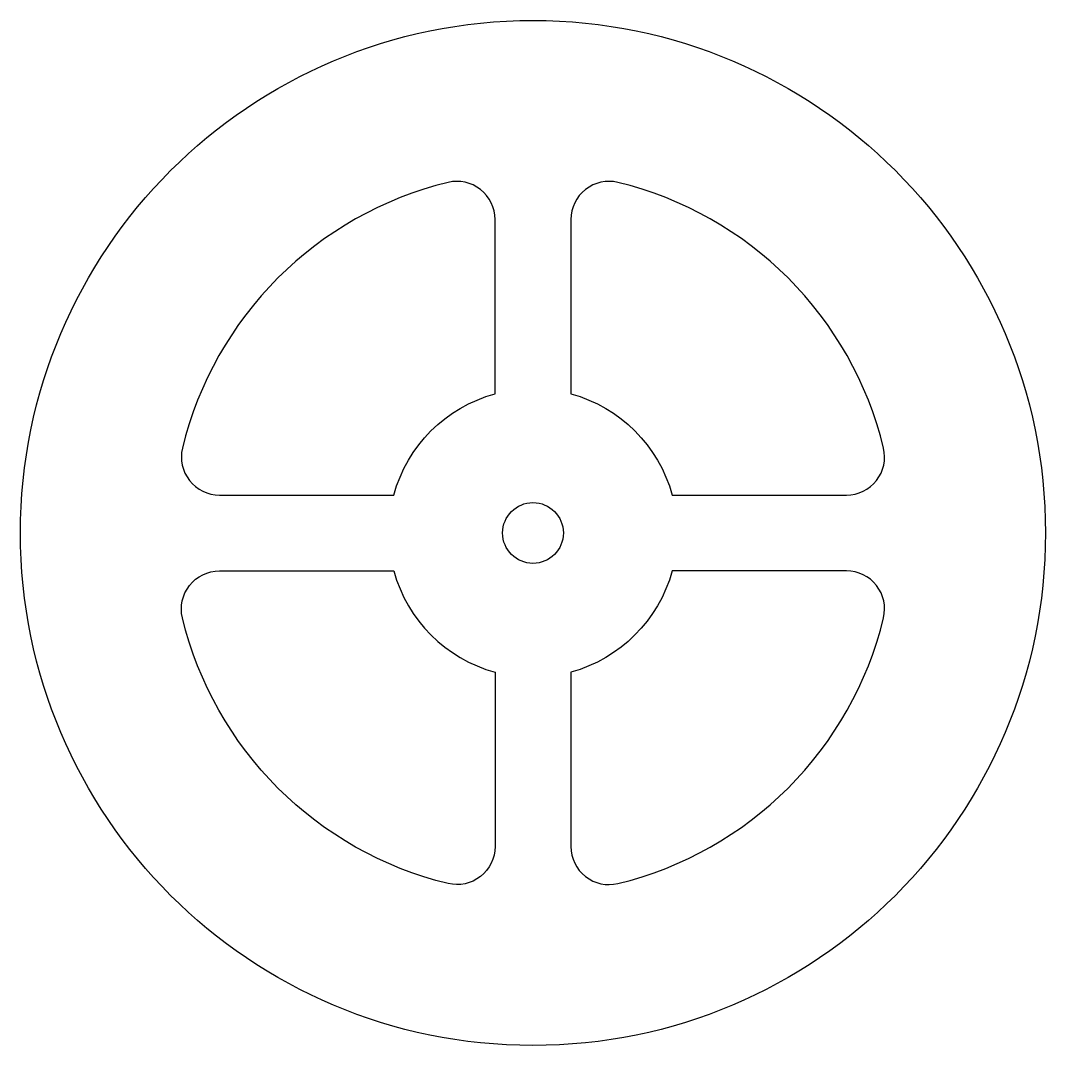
# Model space of a CAD drawing. Header units: millimetres. Extents: x -67 to 68, y -68 to 67.
import ezdxf

# ---------------------------------------------------------------- set-up
doc = ezdxf.new("R2010")
doc.units = ezdxf.units.MM
doc.layers.get('0').update_dxf_attribs({"linetype": 'CONTINUOUS'})

msp = doc.modelspace()

# ---------------------------------------------------------------- linework, layer by layer
for points in [[(-4.79, 18), (-4.79, 40.98, 0.485622), (-10.97, 45.84, 0.281003), (-45.96, 10.85, 0.485622), (-41.1, 4.67), (-18.12, 4.67, -0.265542)], [(5.21, 18, -0.265542), (18.54, 4.67), (41.52, 4.67, 0.485622), (46.38, 10.85, 0.281003), (11.39, 45.84, 0.485622), (5.21, 40.98)], [(-10.97, -46.5, -0.281003), (-45.96, -11.51, -0.485622), (-41.1, -5.33), (-18.12, -5.33, 0.265542), (-4.79, -18.66), (-4.79, -41.64, -0.485622)], [(18.54, -5.33, -0.265542), (5.21, -18.66), (5.21, -41.64, 0.485622), (11.39, -46.5, 0.281003), (46.38, -11.51, 0.485622), (41.52, -5.33)]]:
    msp.add_lwpolyline(points, format="xyb", close=True)
for radius in [67.5, 4]:
    msp.add_circle((0.21, -0.33), radius)

doc.saveas('drawing.dxf')
